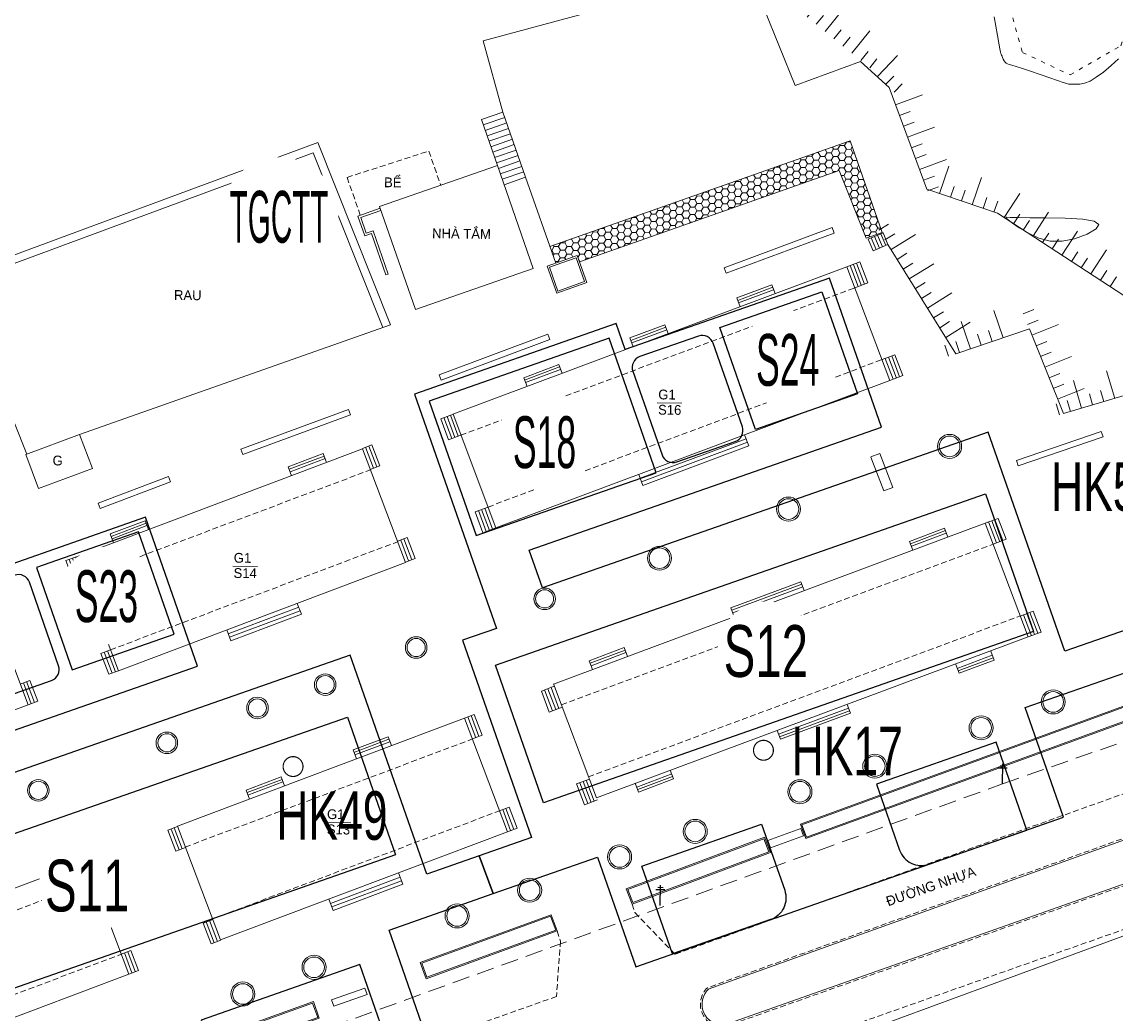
# Model space of a CAD drawing. Header units: inches. Extents: x 496359 to 501064, y 2374078 to 2377203.
# Drawn here: x 497135.8 to 497231, y 2376469 to 2376555.3 of the extents above; entities that cross this region are included whole.
import ezdxf
from ezdxf.enums import TextEntityAlignment as Align

# ---------------------------------------------------------------- set-up
doc = ezdxf.new("R2010")
doc.units = ezdxf.units.IN
doc.header["$MEASUREMENT"] = 0
doc.linetypes.add('ACAD_ISO03W100', pattern=[30, 12, -18])
doc.linetypes.add('DASHED', pattern=[0.75, 0.5, -0.25])
for name, color, linetype in [('cd', 7, 'Continuous'), ('chu', 6, 'Continuous'), ('MANH', 147, 'Continuous'), ('NOI', 2, 'Continuous'), ('tl', 8, 'Continuous')]:
    doc.layers.add(name, color=color, linetype=linetype)
for name, color, linetype, lineweight in [('EG Text2', 7, 'Continuous', 18), ('ISO', 252, 'Continuous', 20), ('LC Net dam 1', 30, 'Continuous', 30), ('LC Net manh', 239, 'Continuous', 5), ('manh1', 67, 'Continuous', 13)]:
    doc.layers.add(name, color=color, linetype=linetype, lineweight=lineweight)
doc.styles.add('EG Hai', font='')
doc.styles.add('style1', font='')
doc.styles.get('EG Hai').set_extended_font_data('.VnArial NarrowH')
doc.styles.get('style1').set_extended_font_data('.VnAvantH')

# ---------------------------------------------------------------- blocks, each defined once
blk = doc.blocks.new('t2')
at = {"layer": 'tl', "color": 250, "lineweight": 0}
for p, q in [((-2, 0), (-2, -1)), ((-1, 0), (-1, -1)), ((0, 0), (0, -2.5))]:
    blk.add_line(p, q, dxfattribs=at)
blk = doc.blocks.new('cdien')
at = {"layer": 'cd', "extrusion": (-0.000518657, 0.000768986, 1)}
for p, q in [((-0.8, 2.78, 0), (0.76, 2.78, 0)), ((-0.46, 3.14, 0), (0.49, 3.14, 0)), ((0, 0), (0, 3.5, 0))]:
    blk.add_line(p, q, dxfattribs=at)
blk = doc.blocks.new('t1')
at = {"layer": 'tl', "color": 250, "lineweight": 0}
for p, q in [((0, 0), (0, 2.5)), ((-2, 0), (-2, 1)), ((-1, 0), (-1, 1))]:
    blk.add_line(p, q, dxfattribs=at)
blk = doc.blocks.new('Nền HT mới')
at = {"layer": 'MANH', "lineweight": 0}
h = blk.add_hatch(dxfattribs=at)
h.set_pattern_fill('HONEY', color=8, scale=3, angle=-0.73278, style=0)
h.set_pattern_definition([(359.267215784, (-736010.08436, -2368366.01803), (0.566607394046, 0.317539068605), [0.375, -0.75]), (119.267215784, (-736010.08436, -2368366.01803), (-0.55830059713, 0.331926862913), [0.375, -0.75]), (59.267215784, (-736010.08436, -2368366.01803), (0.008306796916, 0.64946593152), [-0.75, 0.375])])
h.paths.add_polyline_path([(479.367, 261.569), (481.693, 255.684), (483.103, 256.173), (480.304, 264.144), (454.206, 254.968), (454.721, 253.503), (456.569, 254.164), (456.762, 253.624)])
at = {"layer": 'chu', "color": 6, "lineweight": 0, "elevation": -28.377}
for points in [[(463.534, 241.35), (465.684, 241.323)], [(426.619, 227.149), (428.77, 227.121)], [(474.068, 219.072), (476.219, 219.044)], [(434.73, 204.856), (436.881, 204.828)]]:
    blk.add_lwpolyline(points, dxfattribs=at)
at = {"layer": 'MANH', "color": 2, "linetype": 'ACAD_ISO03W100', "lineweight": 0, "ltscale": 0.03, "elevation": -28.377}
blk.add_lwpolyline([(454.375, 310.555), (452.607, 308.639), (461.694, 297.198), (480.941, 285.218), (490.44, 281.62), (493.719, 277.433), (495.286, 271.824), (499.437, 269.884), (503.844, 272.41), (506.116, 279.036), (506.995, 285.58), (511.121, 289.401), (520.38, 290.375), (548.7, 283.134), (563.379, 279.539)], dxfattribs=at)
at = {"layer": 'MANH', "color": 2, "lineweight": 0, "elevation": -28.377}
for points in [[(658.362, 281.437), (632.803, 282.783), (625.209, 280.529), (608.282, 277.003), (578.495, 264.79), (572.138, 262.906), (567.804, 261.93), (542.34, 270.359), (534.947, 275.675), (528.158, 278.515), (514.561, 274.84), (513.906, 262.215), (513.217, 257.539), (510.323, 252.821), (504.106, 250.701), (493.112, 257.847), (486.989, 259.935), (483.691, 268.79), (483.691, 268.79), (483.691, 268.79)], [(450.117, 266.647), (448.398, 272.854), (471.45, 279.065), (475.519, 268.954), (481.214, 271.034), (483.691, 268.79)], [(450.117, 266.647), (448.245, 265.994)], [(450.117, 266.647), (452.092, 260.981)], [(449.64, 261.99), (448.245, 265.994)], [(450.282, 266.174), (448.41, 265.522)], [(450.446, 265.702), (448.574, 265.05)], [(450.611, 265.23), (448.739, 264.578)], [(450.775, 264.758), (448.903, 264.106)], [(402.542, 252.344), (434.021, 264.006)], [(413.313, 238.613), (440.34, 248.151), (434.021, 264.006)], [(450.94, 264.286), (449.068, 263.633)], [(451.104, 263.814), (449.232, 263.161)], [(456.772, 253.627), (479.367, 261.569), (481.693, 255.684), (483.103, 256.173), (480.304, 264.144), (454.206, 254.968)], [(402.801, 251.694), (433.63, 263.097)], [(439.679, 247.918), (433.63, 263.097)], [(451.269, 263.341), (449.397, 262.689)], [(451.433, 262.869), (449.561, 262.217)], [(439.4, 258.421), (449.64, 261.99)], [(449.64, 261.99), (452.757, 253.046)], [(451.598, 262.397), (449.726, 261.745)], [(451.762, 261.925), (449.89, 261.273)], [(451.927, 261.453), (450.055, 260.8)], [(452.092, 260.981), (450.22, 260.328)], [(452.092, 260.981), (454.72, 253.505)], [(437.502, 257.6), (439.449, 258.279)], [(437.757, 257.477), (439.515, 258.09)], [(439.4, 258.421), (442.517, 249.477)], [(437.502, 257.6), (438.105, 255.869)], [(437.757, 257.477), (438.228, 256.124)], [(438.105, 255.869), (438.682, 256.078)], [(438.228, 256.124), (438.822, 256.331)], [(438.699, 256.076), (439.951, 252.483)], [(438.822, 256.331), (440.14, 252.549)], [(469.371, 253.112), (478.739, 256.593)], [(469.545, 252.643), (478.914, 256.124)], [(478.739, 256.593), (478.914, 256.124)], [(481.876, 255.589), (483.171, 256.133)], [(482.982, 256.054), (483.408, 255.04)], [(483.171, 256.133), (483.597, 255.119)], [(481.876, 255.589), (482.302, 254.575)], [(482.152, 255.705), (482.579, 254.691)], [(482.152, 255.705), (482.579, 254.691)], [(482.302, 254.575), (483.597, 255.119)], [(482.429, 255.821), (482.855, 254.807)], [(482.705, 255.938), (483.132, 254.924)], [(483.597, 255.119), (489.508, 245.628), (495.894, 247.785), (498.853, 240.423), (517.534, 245.979), (537.021, 254.242)], [(453.976, 253.237), (456.569, 254.164)], [(456.569, 254.164), (457.408, 251.818)], [(445.775, 240.366), (480.036, 253.185)], [(453.976, 253.237), (454.814, 250.891)], [(454.167, 253.146), (456.479, 253.972)], [(454.167, 253.146), (454.905, 251.083)], [(456.479, 253.972), (457.216, 251.909)], [(469.371, 253.112), (469.545, 252.643)], [(483.772, 243.3), (480.036, 253.185)], [(481.003, 251.474), (480.317, 253.291)], [(481.284, 251.58), (480.597, 253.397)], [(481.565, 251.686), (480.878, 253.503)], [(481.845, 251.792), (481.159, 253.609)], [(408.712, 236.882), (402.542, 252.344)], [(439.951, 252.483), (440.14, 252.549)], [(442.517, 249.477), (452.757, 253.046)], [(454.814, 250.891), (457.408, 251.818)], [(454.905, 251.083), (457.216, 251.909)], [(470.456, 250.48), (473.496, 251.625)], [(470.537, 250.265), (473.577, 251.409)], [(473.496, 251.625), (473.787, 250.854)], [(470.456, 250.48), (470.746, 249.709)], [(470.618, 250.049), (473.658, 251.194)], [(461.169, 247.005), (464.209, 248.15)], [(461.25, 246.79), (464.29, 247.935)], [(461.331, 246.575), (464.371, 247.719)], [(464.209, 248.15), (464.5, 247.379)], [(444.581, 243.8), (454.014, 247.322)], [(444.756, 243.331), (454.189, 246.854)], [(454.014, 247.322), (454.189, 246.854)], [(461.169, 247.005), (461.459, 246.234)], [(484.895, 243.724), (484.208, 245.541)], [(451.928, 243.548), (454.968, 244.692)], [(454.968, 244.692), (455.259, 243.921)], [(484.053, 243.406), (483.366, 245.223)], [(484.333, 243.512), (483.646, 245.329)], [(484.614, 243.618), (483.927, 245.435)], [(444.581, 243.8), (444.756, 243.331)], [(452.009, 243.332), (455.049, 244.477)], [(452.09, 243.117), (455.13, 244.262)], [(449.511, 230.481), (483.772, 243.3)], [(451.928, 243.548), (452.218, 242.777)], [(427.339, 237.344), (436.692, 240.79)], [(436.692, 240.79), (436.865, 240.321)], [(427.512, 236.875), (436.865, 240.321)], [(445.383, 238.149), (444.708, 239.971)], [(445.664, 238.254), (444.99, 240.075)], [(445.946, 238.358), (445.271, 240.179)], [(446.227, 238.462), (445.552, 240.283)], [(449.511, 230.481), (445.788, 240.371)], [(494.769, 236.348), (502.151, 238.879)], [(502.151, 238.879), (502.313, 238.406)], [(408.628, 236.853), (413.313, 238.613)], [(414.423, 235.659), (413.313, 238.613)], [(462.06, 234.796), (471.257, 238.237)], [(462.176, 234.487), (471.373, 237.928)], [(471.489, 237.62), (471.131, 238.57)], [(494.931, 235.875), (502.313, 238.406)], [(412.95, 227.949), (437.922, 237.35)], [(427.339, 237.344), (427.512, 236.875)], [(431.452, 235.795), (434.493, 236.939)], [(434.493, 236.939), (434.783, 236.168)], [(441.658, 227.465), (437.922, 237.35)], [(438.863, 235.677), (438.173, 237.493)], [(439.144, 235.784), (438.453, 237.6)], [(439.424, 235.891), (438.733, 237.706)], [(462.292, 234.178), (471.489, 237.62)], [(482.099, 236.663), (482.894, 236.941)], [(482.894, 236.941), (484.026, 234)], [(409.738, 233.899), (408.628, 236.853)], [(431.533, 235.579), (434.574, 236.724)], [(431.614, 235.364), (434.655, 236.509)], [(482.108, 236.638), (483.24, 233.698)], [(494.769, 236.348), (494.931, 235.875)], [(409.738, 233.899), (414.423, 235.659)], [(431.452, 235.795), (431.743, 235.024)], [(462.292, 234.178), (461.934, 235.129)], [(414.93, 232.63), (421.033, 234.952)], [(415.108, 232.162), (421.211, 234.485)], [(421.033, 234.952), (421.211, 234.485)], [(483.24, 233.698), (484.026, 234)], [(414.93, 232.63), (415.108, 232.162)], [(449.223, 230.374), (448.548, 232.196)], [(448.379, 230.062), (447.704, 231.883)], [(448.66, 230.166), (447.985, 231.987)], [(448.941, 230.27), (448.267, 232.092)], [(493.875, 229.498), (493.189, 231.315)], [(415.966, 229.965), (419.007, 231.109)], [(416.047, 229.749), (419.088, 230.894)], [(416.129, 229.534), (419.169, 230.679)], [(419.007, 231.109), (419.297, 230.338)], [(454.51, 216.904), (492.066, 230.891)], [(485.472, 229.315), (488.513, 230.459)], [(488.513, 230.459), (488.803, 229.688)], [(495.802, 221.006), (492.066, 230.891)], [(493.033, 229.18), (492.347, 230.997)], [(493.314, 229.286), (492.627, 231.103)], [(493.595, 229.392), (492.908, 231.209)], [(415.966, 229.965), (416.257, 229.194)], [(441.23, 229.428), (441.916, 227.61)], [(441.511, 229.534), (442.197, 227.716)], [(441.792, 229.64), (442.478, 227.822)], [(485.472, 229.315), (485.763, 228.544)], [(485.553, 229.099), (488.594, 230.244)], [(485.635, 228.884), (488.675, 230.029)], [(412.805, 225.818), (412.12, 227.636)], [(413.086, 225.924), (412.401, 227.742)], [(413.366, 226.03), (412.682, 227.848)], [(416.686, 218.064), (412.963, 227.954)], [(416.686, 218.064), (441.658, 227.465)], [(469.948, 223.533), (476.036, 225.8)], [(470.029, 223.318), (476.117, 225.585)], [(476.036, 225.8), (476.327, 225.029)], [(408.844, 215.093), (405.108, 224.978)], [(470.11, 223.102), (476.198, 225.37)], [(432.599, 222.969), (432.241, 223.92)], [(426.232, 221.277), (432.367, 223.587)], [(426.348, 220.968), (432.483, 223.278)], [(426.464, 220.66), (432.599, 222.969)], [(469.948, 223.533), (470.238, 222.762)], [(495.388, 222.926), (496.07, 221.107)], [(495.669, 223.031), (496.351, 221.212)], [(495.95, 223.136), (496.632, 221.318)], [(496.231, 223.242), (496.913, 221.423)], [(426.464, 220.66), (426.106, 221.611)], [(458.246, 207.02), (495.802, 221.006)], [(457.619, 218.929), (460.659, 220.073)], [(457.7, 218.713), (460.74, 219.858)], [(460.659, 220.073), (460.949, 219.302)], [(415.168, 219.566), (415.857, 217.75)], [(415.448, 219.672), (416.138, 217.856)], [(415.729, 219.779), (416.418, 217.962)], [(457.619, 218.929), (457.909, 218.158)], [(457.781, 218.498), (460.821, 219.643)], [(489.631, 218.269), (492.671, 219.413)], [(489.712, 218.053), (492.752, 219.198)], [(489.793, 217.838), (492.833, 218.983)], [(492.833, 218.983), (492.543, 219.754)], [(475.996, 204.725), (513.765, 218.52), (514.217, 217.255), (476.449, 203.461), (475.996, 204.725)], [(489.793, 217.838), (489.503, 218.609)], [(408.139, 216.903), (408.981, 217.22)], [(409.104, 215.191), (408.42, 217.009)], [(409.385, 215.297), (408.7, 217.115)], [(409.666, 215.402), (408.981, 217.22)], [(454.149, 214.466), (453.461, 216.283)], [(454.429, 214.573), (453.741, 216.389)], [(454.71, 214.679), (454.022, 216.495)], [(454.99, 214.785), (454.302, 216.602)], [(458.246, 207.02), (454.523, 216.909)], [(383.872, 205.692), (408.844, 215.093)], [(408.823, 215.085), (409.666, 215.402)], [(480.341, 214.369), (480.05, 215.14)], [(448.032, 212.342), (447.345, 214.159)], [(448.312, 212.448), (447.625, 214.265)], [(474.09, 212.532), (480.178, 214.8)], [(474.171, 212.317), (480.259, 214.584)], [(474.252, 212.102), (480.341, 214.369)], [(421.811, 204.545), (446.784, 213.947)], [(450.519, 204.062), (446.784, 213.947)], [(447.751, 212.236), (447.064, 214.053)], [(437.088, 211.177), (440.128, 212.322)], [(440.128, 212.322), (440.419, 211.551)], [(474.252, 212.102), (473.962, 212.873)], [(437.169, 210.962), (440.209, 212.106)], [(437.25, 210.746), (440.29, 211.891)], [(437.088, 211.177), (437.378, 210.406)], [(464.959, 208.653), (464.669, 209.424)], [(427.789, 207.676), (430.83, 208.821)], [(427.87, 207.461), (430.911, 208.606)], [(427.951, 207.246), (430.992, 208.39)], [(430.83, 208.821), (431.12, 208.05)], [(457.086, 208.432), (457.778, 206.617)], [(457.366, 208.539), (458.059, 206.724)], [(461.757, 207.939), (464.797, 209.084)], [(461.838, 207.724), (464.878, 208.868)], [(461.919, 207.508), (464.959, 208.653)], [(427.789, 207.676), (428.079, 206.905)], [(456.525, 208.218), (457.218, 206.403)], [(456.805, 208.325), (457.498, 206.51)], [(461.919, 207.508), (461.629, 208.279)], [(450.106, 205.981), (450.788, 204.163)], [(450.386, 206.087), (451.068, 204.268)], [(450.667, 206.192), (451.349, 204.373)], [(421.672, 202.368), (420.984, 204.184)], [(421.953, 202.474), (421.265, 204.291)], [(422.233, 202.58), (421.545, 204.397)], [(425.547, 194.661), (421.824, 204.55)], [(425.547, 194.661), (450.519, 204.062)], [(473.142, 203.311), (476.017, 204.353)], [(473.382, 202.648), (476.257, 203.691)], [(476.257, 203.691), (476.017, 204.353)], [(461.358, 197.776), (473.383, 202.26), (472.871, 203.582), (460.846, 199.099), (461.358, 197.776)], [(473.382, 202.648), (473.142, 203.311)], [(413.877, 201.509), (414.719, 201.827)], [(415.089, 199.998), (414.439, 201.721)], [(415.37, 200.104), (414.719, 201.827)], [(388.98, 192.111), (413.879, 201.51)], [(417.585, 191.687), (413.877, 201.509)], [(414.808, 199.892), (414.158, 201.615)], [(414.529, 199.786), (415.37, 200.104)], [(435.127, 197.817), (441.18, 200.102)], [(441.406, 199.503), (441.031, 200.496)], [(435.24, 197.518), (441.293, 199.802)], [(435.353, 197.218), (441.406, 199.503)], [(435.353, 197.218), (434.978, 198.211)], [(424.048, 196.12), (424.741, 194.305)], [(424.328, 196.227), (425.021, 194.412)], [(424.609, 196.334), (425.302, 194.519)], [(454.326, 196.837), (442.93, 192.68), (443.441, 191.279), (454.838, 195.435), (454.326, 196.837)], [(416.934, 193.411), (417.776, 193.728)], [(417.865, 191.793), (417.215, 193.516)], [(418.146, 191.899), (417.495, 193.622)], [(418.427, 192.005), (417.776, 193.728)], [(392.687, 182.29), (417.586, 191.688)], [(417.585, 191.687), (418.427, 192.005)], [(435.212, 189.432), (438.124, 190.452)], [(438.124, 190.452), (438.315, 189.906)], [(435.225, 189.435), (435.416, 188.891)], [(435.403, 188.886), (438.315, 189.906)], [(427.823, 185.577), (427.306, 187.008), (433.635, 189.291), (434.151, 187.86), (427.823, 185.577)]]:
    blk.add_lwpolyline(points, dxfattribs=at)
at = {"layer": 'MANH', "color": 2, "linetype": 'DASHED', "lineweight": 0, "elevation": -28.377}
for points in [[(436.57, 260.966), (443.674, 263.256)], [(443.674, 263.256), (444.713, 260.273)], [(436.57, 260.966), (437.717, 257.675)]]:
    blk.add_lwpolyline(points, dxfattribs=at)
at = {"layer": 'MANH', "lineweight": 0, "elevation": -28.377}
for points in [[(480.036, 253.185), (481.159, 253.609)], [(480.723, 251.368), (481.845, 251.792)], [(483.085, 245.117), (484.208, 245.541)], [(483.772, 243.3), (484.905, 243.728)], [(445.834, 240.388), (444.708, 239.971)], [(446.508, 238.566), (445.383, 238.149)], [(438.733, 237.706), (437.905, 237.391)], [(438.583, 235.571), (439.424, 235.891)], [(448.829, 232.3), (447.704, 231.883)], [(492.066, 230.891), (493.189, 231.315)], [(449.504, 230.478), (448.368, 230.058)], [(440.95, 229.322), (441.792, 229.64)], [(492.753, 229.074), (493.875, 229.498)], [(412.12, 227.636), (412.95, 227.949)], [(442.478, 227.822), (441.648, 227.509)], [(413.647, 226.136), (412.805, 225.818)], [(495.107, 222.82), (496.231, 223.242)], [(495.789, 221.002), (496.913, 221.423)], [(416.009, 219.885), (415.168, 219.566)], [(415.857, 217.75), (416.686, 218.064)], [(454.583, 216.708), (453.461, 216.283)], [(446.784, 213.947), (447.625, 214.265)], [(455.271, 214.892), (454.149, 214.466)], [(447.47, 212.13), (448.312, 212.448)], [(457.646, 208.646), (456.525, 208.218)], [(458.339, 206.831), (457.218, 206.403)], [(449.825, 205.876), (450.667, 206.192)], [(421.826, 204.503), (420.984, 204.184)], [(450.507, 204.057), (451.349, 204.373)], [(422.514, 202.687), (421.672, 202.368)], [(414.993, 163.054), (422.402, 165.791), (428.946, 168.023), (443.618, 173.249), (447.431, 174.634), (462.483, 180.125), (477.167, 185.082), (509.941, 197.142)], [(424.889, 196.441), (424.048, 196.12)], [(425.582, 194.626), (424.741, 194.305)]]:
    blk.add_lwpolyline(points, dxfattribs=at)
at = {"layer": 'MANH', "linetype": 'DASHED', "lineweight": 0, "elevation": -28.377}
for points in [[(446.462, 238.549), (480.723, 251.368)], [(448.827, 232.299), (483.088, 245.118)], [(413.637, 226.132), (438.609, 235.533)], [(416.001, 219.882), (440.974, 229.283)], [(455.197, 215.087), (492.753, 229.074)], [(457.562, 208.838), (495.118, 222.824)], [(422.498, 202.728), (447.47, 212.13)], [(424.863, 196.479), (449.835, 205.88)], [(389.63, 190.388), (414.529, 199.786)], [(392.036, 184.013), (416.936, 193.411)]]:
    blk.add_lwpolyline(points, dxfattribs=at)
at = {"layer": 'MANH', "color": 1, "linetype": 'DASHED', "lineweight": 0, "ltscale": 3, "elevation": -28.377}
blk.add_lwpolyline([(92.054, 52.591), (119.837, 64.478), (146.692, 76.349), (173.152, 88.056), (201.056, 100.385), (229.353, 112.332), (266.953, 126.393), (296.55, 137.304), (334.388, 150.935), (394.994, 172.544), (493.574, 208.224), (554.512, 229.519), (562.77, 214.464), (570.464, 194.283), (580.634, 169.793), (591.546, 141.918), (602.451, 113.395), (610.187, 94.179)], dxfattribs=at)
at = {"layer": 'MANH', "color": 3, "linetype": 'DASHED', "lineweight": 0, "elevation": -28.377}
for points in [[(539.045, 219.759), (515.011, 211.272), (465.076, 193.401)], [(432.705, 170.275), (464.317, 181.496), (519.951, 201.173), (556.599, 214.06)], [(461.358, 197.776), (461.601, 197.032), (465.076, 193.401)], [(454.838, 195.435), (455.118, 194.556), (454.773, 189.731)], [(454.773, 189.731), (432.145, 181.712)]]:
    blk.add_lwpolyline(points, dxfattribs=at)
at = {"layer": 'MANH', "color": 2, "lineweight": 0, "elevation": -28.377}
for points in [[(476.124, 204.666), (513.704, 218.391), (514.09, 217.314), (476.509, 203.589)], [(461.416, 197.904), (473.253, 202.318), (472.814, 203.454), (460.976, 199.04)], [(454.267, 196.709), (443.059, 192.621), (443.501, 191.407), (454.709, 195.495)], [(427.883, 185.705), (427.434, 186.948), (433.575, 189.163), (434.023, 187.92)]]:
    blk.add_lwpolyline(points, close=True, dxfattribs=at)
at = {"layer": 'MANH', "color": 3, "linetype": 'DASHED', "lineweight": 0, "elevation": -28.377}
blk.add_lwpolyline([(469.29, 187.062), (516.206, 203.637, 0.742145), (515.215, 207.482), (467.912, 190.5)], format="xyb", dxfattribs=at)
at = {"layer": 'MANH', "lineweight": 0, "elevation": -28.377}
blk.add_lwpolyline([(469.24, 187.203), (516.141, 203.773, 0.733304), (515.237, 207.331), (467.963, 190.358)], format="xyb", dxfattribs=at)
at = {"layer": 'MANH', "color": 2, "lineweight": 0}
for centre, radius in [((488.959, 237.573, -1.529), 1.046), ((488.959, 237.573, -1.529), 0.896), ((474.952, 232.124, -1.541), 1.046), ((474.952, 232.124, -1.541), 0.896), ((463.731, 227.85, -1.536), 1.046), ((463.731, 227.85, -1.536), 0.896), ((453.745, 224.314, -1.476), 0.936), ((453.745, 224.314, -1.476), 0.786), ((442.575, 220.082, -2.173), 0.936), ((442.575, 220.082, -2.173), 0.786), ((434.665, 216.854, -2), 0.936), ((434.665, 216.854, -2), 0.786), ((497.967, 215.348, -1.525), 1.046), ((497.967, 215.348, -1.525), 0.896), ((428.775, 214.829, -2.105), 0.936), ((428.775, 214.829, -2.105), 0.786), ((491.7, 213.097, -1.416), 1.046), ((491.7, 213.097, -1.416), 0.896), ((420.898, 211.794, -2.057), 0.936), ((420.898, 211.794, -2.057), 0.786), ((482.453, 209.765, -1.379), 1.046), ((482.453, 209.765, -1.379), 0.896), ((409.719, 207.659, -1.131), 0.936), ((409.719, 207.659, -1.131), 0.786), ((475.945, 207.539, -1.545), 1.046), ((475.945, 207.539, -1.545), 0.896), ((466.842, 204.093, -1.54), 1.046), ((466.842, 204.093, -1.54), 0.896), ((460.267, 201.87, -1.448), 1.046), ((460.267, 201.87, -1.448), 0.896), ((452.443, 198.978, -0.958), 1.046), ((452.443, 198.978, -0.958), 0.896), ((446.136, 196.736, -1.515), 1.046), ((446.136, 196.736, -1.515), 0.896), ((433.694, 192.271, -1.111), 1.046), ((433.694, 192.271, -1.111), 0.896), ((427.505, 189.948, -1.204), 1.046), ((427.505, 189.948, -1.204), 0.896)]:
    blk.add_circle(centre, radius, dxfattribs=at)
at = {"layer": 'MANH', "color": 3, "linetype": 'DASHED', "lineweight": 0}
blk.add_arc((469.281, 189.053, -1.396), 1.991, 133.41864, 270.24128, dxfattribs=at)
at = {"layer": 'MANH', "lineweight": 0}
blk.add_arc((469.281, 189.053, -1.396), 1.841, 133.41864, 270.24128, dxfattribs=at)
at = {"layer": 'manh1', "color": 1, "lineweight": 0, "elevation": -28.377}
blk.add_lwpolyline([(492.832, 274.921), (492.974, 274.106), (493.112, 273.294), (493.227, 272.635), (493.315, 272.156), (493.378, 271.857), (493.416, 271.724), (493.444, 271.669), (493.478, 271.603), (493.52, 271.511), (493.571, 271.391), (493.63, 271.247), (493.701, 271.103), (493.784, 270.983), (493.883, 270.892), (493.997, 270.829), (494.138, 270.788), (494.37, 270.73), (494.753, 270.616), (495.3, 270.44), (496.006, 270.203), (496.848, 269.913), (497.678, 269.625), (498.352, 269.392), (498.844, 269.223), (499.153, 269.119), (499.297, 269.076), (499.381, 269.066), (499.511, 269.062), (499.705, 269.06), (499.967, 269.059), (500.297, 269.07), (500.697, 269.146), (501.17, 269.343), (501.715, 269.668), (502.33, 270.122), (502.999, 270.69), (503.633, 271.288)], dxfattribs=at)
at = {"layer": 'manh1', "lineweight": 0, "elevation": -28.377}
blk.add_lwpolyline([(495.024, 256.589), (494.431, 256.987), (494.043, 257.271), (493.862, 257.437), (493.9, 257.493), (494.224, 257.49), (494.901, 257.476), (495.94, 257.46), (497.331, 257.443), (499.003, 257.417), (500.545, 257.337), (501.545, 257.159), (501.934, 256.875), (501.708, 256.489), (500.913, 256.024), (499.832, 255.619), (498.747, 255.413), (497.708, 255.429), (496.725, 255.666), (495.809, 256.101)], close=True, dxfattribs=at)
at = {"layer": 'cd', "lineweight": 0, "xscale": 0.5, "yscale": 0.5, "zscale": 0.5, "rotation": 359.2672157837458}
for p in [(493.574, 208.224, -2.239), (463.79, 197.655, -2.366)]:
    blk.add_blockref('cdien', p, dxfattribs=at)
at = {"layer": 'NOI', "color": 2, "lineweight": 0}
for p, rotation in [((475.801, 275.537, -28.377), 140.9638242247689), ((478.131, 273.648, -28.377), 140.9638242247689), ((480.462, 271.758, -28.377), 140.9638242247689), ((482.688, 269.751, -28.377), 136.2277051979386), ((484.253, 267.28, -28.377), 110.425739716916), ((485.3, 264.469, -28.377), 110.425739716916), ((486.347, 261.658, -28.377), 110.425739716916), ((488.088, 259.56, -28.377), 161.176726414459), ((490.928, 258.592, -28.377), 161.176726414459), ((493.692, 257.47, -28.377), 146.9746543436748), ((496.208, 255.835, -28.377), 146.9746543436748), ((498.723, 254.2, -28.377), 146.9746543436748), ((501.238, 252.565, -28.377), 146.9746543436748)]:
    blk.add_blockref('t2', p, dxfattribs=dict(at, rotation=rotation))
at = {"layer": 'NOI', "lineweight": 0}
for p, rotation in [((483.868, 254.684, -28.377), 301.9140806778707), ((485.454, 252.137, -28.377), 301.9140806778707), ((487.04, 249.591, -28.377), 301.9140806778707), ((488.626, 247.044, -28.377), 301.9140806778707), ((493.612, 247.014, -28.377), 18.6671737463457), ((496.115, 247.237, -28.377), 291.8959678471767), ((490.77, 246.054, -28.377), 18.6671737463457), ((497.234, 244.454, -28.377), 291.8959678471767), ((498.352, 241.67, -28.377), 291.8959678471767), ((503.316, 241.75, -28.377), 16.56231329085921), ((500.441, 240.895, -28.377), 16.56231329085921)]:
    blk.add_blockref('t1', p, dxfattribs=dict(at, rotation=rotation))
at = {"layer": 'chu', "color": 6, "lineweight": 0, "style": 'style1'}
for s, rotation, p in [('bÓ', 359.26722, (439.781, 260.114, -28.377)), ('nhµ t¾m', 359.26722, (443.956, 255.676, -28.377)), ('rau', 359.26722, (421.512, 250.314, -28.377)), ('G1', 359.26722, (463.623, 241.664, -28.377)), ('S16', 359.26722, (463.606, 240.338, -28.377)), ('g', 359.26722, (410.955, 235.924, -28.377)), ('G1', 359.26722, (426.709, 227.462, -28.377)), ('S14', 359.26722, (426.692, 226.136, -28.377)), ('G1', 359.26722, (474.157, 219.385, -28.377)), ('S15', 359.26722, (474.14, 218.059, -28.377)), ('G1', 359.26722, (434.819, 205.169, -28.377)), ('S13', 359.26722, (434.802, 203.843, -28.377)), ('§¦êNG NHùA ', 19.21296, (483.62, 197.572, -28.377))]:
    blk.add_text(s, height=0.85, rotation=rotation, dxfattribs=at).set_placement(p)

msp = doc.modelspace()

# ---------------------------------------------------------------- linework, layer by layer
at = {"layer": 'LC Net dam 1', "const_width": 0.1}
for points in [[(497199.426, 2376491.917, 1), (497201.154, 2376491.917, 1)], [(497158.522, 2376490.502, 1), (497160.249, 2376490.502, 1)]]:
    msp.add_lwpolyline(points, format="xyb", close=True, dxfattribs=at)
at = {"layer": 'LC Net dam 1'}
for points in [[(497220.513, 2376492.621), (497210.111, 2376488.984), (497212.122, 2376483.233, 0.414214), (497214.67, 2376482.005), (497223.184, 2376484.983)], [(497189.721, 2376481.854), (497200.124, 2376485.492), (497202.135, 2376479.741, -0.414214), (497200.907, 2376477.193), (497192.392, 2376474.215)], [(497165.197, 2376473.279), (497151.397, 2376468.453), (497153.408, 2376462.702, 0.414214), (497155.956, 2376461.474), (497167.868, 2376465.64)]]:
    msp.add_lwpolyline(points, format="xyb", close=True, dxfattribs=at)

# ---------------------------------------------------------------- block references
at = {"layer": 'LC Net manh'}
msp.add_blockref('Nền HT mới', (496727.515, 2376280.773, 2.925), dxfattribs=at)

# ---------------------------------------------------------------- texts
at = {"layer": 'EG Text2', "style": 'EG Hai', "width": 0.8}
for s, p in [('hk53', (497230.135, 2376514.843, -0.04)), ('hk17', (497207.576, 2376491.85, 0.707)), ('hk49', (497162.762, 2376486.243, -0.04))]:
    msp.add_text(s, height=4.2244, rotation=0, dxfattribs=at).set_placement(p, align=Align.MIDDLE_CENTER)

# ---------------------------------------------------------------- next in the draw order: wipeouts: each hides what was drawn before it
at = {"ltscale": 500}
for points, z in [([(497154.651, 2376534.797), (497154.092, 2376535.457), (497153.789, 2376535.937), (497153.509, 2376536.53), (497153.306, 2376537.163), (497153.194, 2376537.755), (497153.154, 2376538.283), (497153.179, 2376538.915), (497153.252, 2376539.4), (497153.442, 2376540.09), (497153.592, 2376540.467), (497153.86, 2376540.987), (497154.179, 2376541.463), (497154.635, 2376541.989), (497155.121, 2376542.419), (497155.686, 2376542.8), (497156.233, 2376543.074), (497156.755, 2376543.265), (497157.228, 2376543.385), (497157.836, 2376543.471), (497158.355, 2376543.485), (497158.851, 2376543.45), (497159.498, 2376543.328), (497159.992, 2376543.175), (497160.452, 2376542.98), (497161.157, 2376542.566), (497161.469, 2376542.329), (497161.827, 2376542.005), (497162.131, 2376541.674), (497162.449, 2376541.254), (497162.744, 2376540.76), (497162.935, 2376540.352), (497163.089, 2376539.93), (497163.228, 2376539.388), (497163.299, 2376538.906), (497163.321, 2376538.209), (497163.252, 2376537.547), (497163.135, 2376537.027), (497162.997, 2376536.606), (497162.76, 2376536.071), (497162.496, 2376535.618), (497162.249, 2376535.273), (497161.843, 2376534.813), (497161.528, 2376534.522), (497161.038, 2376534.155), (497160.703, 2376533.952), (497160.402, 2376533.798), (497160.038, 2376533.644), (497159.62, 2376533.506), (497159.22, 2376533.411), (497158.803, 2376533.346), (497158.382, 2376533.317), (497158.036, 2376533.319), (497157.516, 2376533.367), (497157.079, 2376533.449), (497156.593, 2376533.589), (497156.119, 2376533.778), (497155.548, 2376534.085), (497155.284, 2376534.262), (497154.917, 2376534.55)], -292.878), ([(497199.48, 2376522.928), (497199.014, 2376523.478), (497198.762, 2376523.879), (497198.529, 2376524.373), (497198.359, 2376524.9), (497198.266, 2376525.393), (497198.233, 2376525.833), (497198.254, 2376526.36), (497198.315, 2376526.764), (497198.472, 2376527.339), (497198.598, 2376527.654), (497198.821, 2376528.087), (497199.086, 2376528.484), (497199.466, 2376528.921), (497199.872, 2376529.28), (497200.343, 2376529.597), (497200.798, 2376529.826), (497201.234, 2376529.985), (497201.628, 2376530.085), (497202.134, 2376530.156), (497202.567, 2376530.168), (497202.98, 2376530.139), (497203.52, 2376530.038), (497203.931, 2376529.91), (497204.314, 2376529.747), (497204.902, 2376529.402), (497205.162, 2376529.205), (497205.46, 2376528.935), (497205.714, 2376528.659), (497205.978, 2376528.309), (497206.224, 2376527.898), (497206.384, 2376527.557), (497206.512, 2376527.206), (497206.628, 2376526.754), (497206.687, 2376526.352), (497206.705, 2376525.772), (497206.648, 2376525.22), (497206.551, 2376524.786), (497206.435, 2376524.436), (497206.237, 2376523.99), (497206.018, 2376523.613), (497205.812, 2376523.325), (497205.474, 2376522.941), (497205.211, 2376522.699), (497204.803, 2376522.393), (497204.523, 2376522.224), (497204.273, 2376522.096), (497203.969, 2376521.967), (497203.621, 2376521.853), (497203.287, 2376521.773), (497202.94, 2376521.719), (497202.589, 2376521.695), (497202.301, 2376521.697), (497201.868, 2376521.736), (497201.504, 2376521.805), (497201.098, 2376521.921), (497200.704, 2376522.079), (497200.228, 2376522.335), (497200.007, 2376522.482), (497199.702, 2376522.722)], -266.497), ([(497178.338, 2376515.773), (497177.872, 2376516.324), (497177.62, 2376516.724), (497177.386, 2376517.218), (497177.217, 2376517.745), (497177.124, 2376518.239), (497177.091, 2376518.679), (497177.111, 2376519.206), (497177.172, 2376519.61), (497177.33, 2376520.185), (497177.455, 2376520.499), (497177.679, 2376520.932), (497177.944, 2376521.329), (497178.324, 2376521.767), (497178.729, 2376522.125), (497179.2, 2376522.443), (497179.656, 2376522.671), (497180.091, 2376522.831), (497180.485, 2376522.931), (497180.992, 2376523.002), (497181.425, 2376523.014), (497181.837, 2376522.984), (497182.377, 2376522.883), (497182.789, 2376522.755), (497183.172, 2376522.593), (497183.76, 2376522.248), (497184.02, 2376522.05), (497184.318, 2376521.781), (497184.571, 2376521.505), (497184.836, 2376521.155), (497185.082, 2376520.743), (497185.241, 2376520.403), (497185.369, 2376520.051), (497185.485, 2376519.599), (497185.545, 2376519.198), (497185.563, 2376518.617), (497185.506, 2376518.066), (497185.408, 2376517.632), (497185.293, 2376517.281), (497185.095, 2376516.836), (497184.875, 2376516.458), (497184.669, 2376516.17), (497184.331, 2376515.787), (497184.068, 2376515.544), (497183.66, 2376515.238), (497183.381, 2376515.069), (497183.13, 2376514.941), (497182.827, 2376514.813), (497182.478, 2376514.698), (497182.145, 2376514.618), (497181.797, 2376514.565), (497181.446, 2376514.54), (497181.158, 2376514.542), (497180.725, 2376514.582), (497180.361, 2376514.65), (497179.956, 2376514.767), (497179.561, 2376514.924), (497179.085, 2376515.181), (497178.865, 2376515.328), (497178.559, 2376515.568)], -266.497), ([(497140.244, 2376502.378), (497139.778, 2376502.928), (497139.526, 2376503.329), (497139.293, 2376503.823), (497139.123, 2376504.35), (497139.03, 2376504.843), (497138.997, 2376505.283), (497139.017, 2376505.81), (497139.078, 2376506.214), (497139.236, 2376506.789), (497139.361, 2376507.104), (497139.585, 2376507.537), (497139.85, 2376507.934), (497140.23, 2376508.371), (497140.635, 2376508.73), (497141.107, 2376509.047), (497141.562, 2376509.276), (497141.997, 2376509.435), (497142.392, 2376509.535), (497142.898, 2376509.606), (497143.331, 2376509.618), (497143.744, 2376509.589), (497144.283, 2376509.488), (497144.695, 2376509.36), (497145.078, 2376509.197), (497145.666, 2376508.852), (497145.926, 2376508.655), (497146.224, 2376508.385), (497146.478, 2376508.109), (497146.742, 2376507.759), (497146.988, 2376507.348), (497147.148, 2376507.007), (497147.276, 2376506.656), (497147.391, 2376506.204), (497147.451, 2376505.802), (497147.469, 2376505.222), (497147.412, 2376504.67), (497147.314, 2376504.236), (497147.199, 2376503.886), (497147.001, 2376503.44), (497146.781, 2376503.063), (497146.575, 2376502.775), (497146.237, 2376502.391), (497145.975, 2376502.149), (497145.566, 2376501.843), (497145.287, 2376501.674), (497145.036, 2376501.546), (497144.733, 2376501.417), (497144.384, 2376501.303), (497144.051, 2376501.223), (497143.704, 2376501.169), (497143.353, 2376501.145), (497143.064, 2376501.147), (497142.631, 2376501.186), (497142.267, 2376501.255), (497141.862, 2376501.371), (497141.468, 2376501.529), (497140.991, 2376501.785), (497140.771, 2376501.932), (497140.465, 2376502.172)], -292.377), ([(497197.581, 2376497.611), (497197.115, 2376498.161), (497196.863, 2376498.561), (497196.63, 2376499.056), (497196.46, 2376499.583), (497196.367, 2376500.076), (497196.334, 2376500.516), (497196.354, 2376501.043), (497196.415, 2376501.447), (497196.573, 2376502.022), (497196.698, 2376502.336), (497196.922, 2376502.77), (497197.187, 2376503.166), (497197.567, 2376503.604), (497197.973, 2376503.963), (497198.444, 2376504.28), (497198.899, 2376504.509), (497199.334, 2376504.668), (497199.729, 2376504.768), (497200.235, 2376504.839), (497200.668, 2376504.851), (497201.081, 2376504.822), (497201.62, 2376504.72), (497202.032, 2376504.593), (497202.415, 2376504.43), (497203.003, 2376504.085), (497203.263, 2376503.887), (497203.561, 2376503.618), (497203.815, 2376503.342), (497204.079, 2376502.992), (497204.325, 2376502.581), (497204.485, 2376502.24), (497204.613, 2376501.889), (497204.728, 2376501.437), (497204.788, 2376501.035), (497204.806, 2376500.455), (497204.749, 2376499.903), (497204.651, 2376499.469), (497204.536, 2376499.118), (497204.338, 2376498.673), (497204.118, 2376498.296), (497203.913, 2376498.008), (497203.574, 2376497.624), (497203.312, 2376497.382), (497202.903, 2376497.076), (497202.624, 2376496.907), (497202.373, 2376496.779), (497202.07, 2376496.65), (497201.722, 2376496.535), (497201.388, 2376496.456), (497201.041, 2376496.402), (497200.69, 2376496.378), (497200.401, 2376496.38), (497199.969, 2376496.419), (497199.604, 2376496.488), (497199.199, 2376496.604), (497198.805, 2376496.762), (497198.328, 2376497.018), (497198.108, 2376497.165), (497197.802, 2376497.405)], -292.377), ([(497138.569, 2376477.22), (497138.103, 2376477.771), (497137.851, 2376478.171), (497137.618, 2376478.665), (497137.448, 2376479.193), (497137.355, 2376479.686), (497137.322, 2376480.126), (497137.342, 2376480.653), (497137.403, 2376481.057), (497137.561, 2376481.632), (497137.686, 2376481.946), (497137.91, 2376482.38), (497138.175, 2376482.776), (497138.555, 2376483.214), (497138.96, 2376483.572), (497139.432, 2376483.89), (497139.887, 2376484.119), (497140.322, 2376484.278), (497140.717, 2376484.378), (497141.223, 2376484.449), (497141.656, 2376484.461), (497142.069, 2376484.431), (497142.608, 2376484.33), (497143.02, 2376484.202), (497143.403, 2376484.04), (497143.991, 2376483.695), (497144.251, 2376483.497), (497144.549, 2376483.228), (497144.803, 2376482.952), (497145.067, 2376482.602), (497145.313, 2376482.19), (497145.473, 2376481.85), (497145.601, 2376481.499), (497145.716, 2376481.046), (497145.776, 2376480.645), (497145.794, 2376480.064), (497145.737, 2376479.513), (497145.639, 2376479.079), (497145.524, 2376478.728), (497145.326, 2376478.283), (497145.106, 2376477.905), (497144.9, 2376477.617), (497144.562, 2376477.234), (497144.3, 2376476.992), (497143.891, 2376476.686), (497143.612, 2376476.516), (497143.361, 2376476.388), (497143.058, 2376476.26), (497142.709, 2376476.145), (497142.376, 2376476.065), (497142.029, 2376476.012), (497141.678, 2376475.988), (497141.389, 2376475.989), (497140.956, 2376476.029), (497140.592, 2376476.098), (497140.187, 2376476.214), (497139.793, 2376476.371), (497139.316, 2376476.628), (497139.096, 2376476.775), (497138.79, 2376477.015)], -292.377)]:
    msp.add_wipeout(points, dxfattribs=at).translate(0, 0, z).dxf.layer = 'ISO'

# ---------------------------------------------------------------- next in the draw order: linework, layer by layer
at = {"layer": 'LC Net dam 1'}
for points in [[(497176.799, 2376479.454), (497185.871, 2376482.627), (497189.202, 2376473.1), (497226.375, 2376486.098), (497223.043, 2376495.625), (497233.059, 2376499.127), (497231.903, 2376502.431), (497226.495, 2376500.54), (497219.833, 2376519.591), (497181.074, 2376506.038), (497179.927, 2376509.32), (497210.543, 2376520.026), (497206.018, 2376532.967), (497188.272, 2376526.762), (497187.483, 2376529.018), (497169.944, 2376522.885), (497177.066, 2376502.518), (497174.107, 2376501.483), (497180.109, 2376484.32), (497175.559, 2376482.729)], [(497205.368, 2376531.797), (497208.471, 2376522.924), (497199.598, 2376519.821), (497196.495, 2376528.695)], [(497219.595, 2376514.211), (497223.782, 2376502.239), (497181.171, 2376487.34), (497176.985, 2376499.311)], [(497117.67, 2376464.079), (497108.433, 2376460.812), (497110.1, 2376456.098), (497119.322, 2376459.356), (497123.753, 2376460.922), (497127.09, 2376451.381), (497171.059, 2376466.756), (497167.728, 2376476.282), (497176.799, 2376479.454), (497175.559, 2376482.729), (497171.009, 2376481.138), (497164.347, 2376500.189), (497118.962, 2376484.319), (497117.814, 2376487.6), (497151.084, 2376499.234), (497146.559, 2376512.176), (497130.691, 2376506.627), (497129.902, 2376508.883), (497107.832, 2376501.166), (497114.954, 2376480.799), (497112.165, 2376479.823)], [(497149.047, 2376502.028), (497145.945, 2376510.902), (497137.072, 2376507.799), (497140.174, 2376498.926)], [(497119.23, 2376465.678), (497115.043, 2376477.652), (497164.11, 2376494.809), (497168.297, 2376482.835)]]:
    msp.add_lwpolyline(points, close=True, dxfattribs=at)
at = {"layer": 'LC Net dam 1', "elevation": 0}
msp.add_lwpolyline([(497186.869, 2376527.744), (497171.218, 2376522.271), (497175.305, 2376510.585), (497190.955, 2376516.058)], close=True, dxfattribs=at)
at = {"layer": 'LC Net dam 1'}
for points in [[(497194.643, 2376527.931), (497189.546, 2376526.148, 0.414213), (497188.932, 2376524.874), (497191.47, 2376517.615, 0.414215), (497192.744, 2376517.001), (497197.842, 2376518.784, 0.414212), (497198.455, 2376520.058), (497195.917, 2376527.317, 0.414214)], [(497135.184, 2376507.139), (497131.965, 2376506.013, 0.414214), (497131.351, 2376504.739), (497133.889, 2376497.48, 0.414215), (497135.163, 2376496.866), (497138.382, 2376497.992, 0.414212), (497138.996, 2376499.266), (497136.458, 2376506.525, 0.414214)]]:
    msp.add_lwpolyline(points, format="xyb", close=True, dxfattribs=at)

# ---------------------------------------------------------------- next in the draw order: texts
at = {"layer": 'EG Text2', "style": 'EG Hai'}
for s, width, p in [('tgCtt', 0.5, (497158.169, 2376538.312, -292.784)), ('s24', 0.6, (497202.394, 2376525.866, -266.497)), ('s18', 0.6, (497181.252, 2376518.711, -266.497)), ('s23', 0.6, (497143.158, 2376505.316, -292.377)), ('S12', 0.8, (497200.495, 2376500.548, -292.377)), ('S11', 0.8, (497141.483, 2376480.158, -292.377))]:
    msp.add_text(s, height=4.5, rotation=0, dxfattribs=dict(at, width=width)).set_placement(p, align=Align.MIDDLE_CENTER)

doc.saveas('drawing.dxf')
